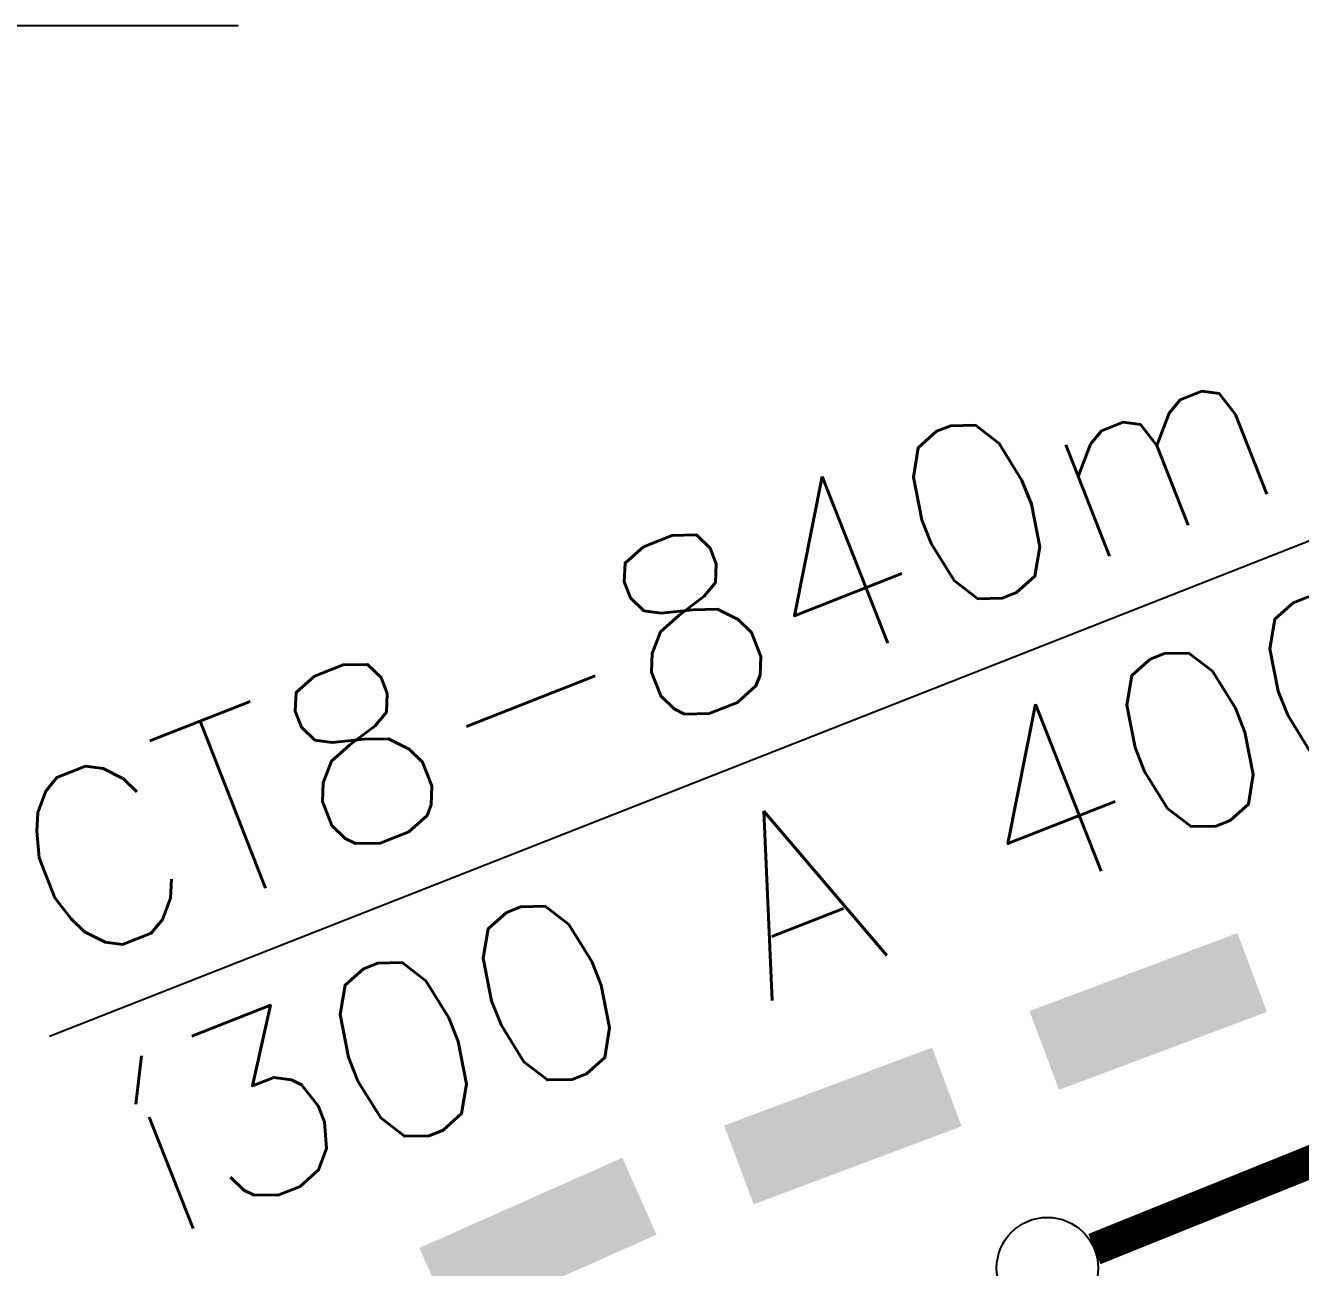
# Model space of a CAD drawing. Extents: x 587451 to 600081, y 7506605 to 7515945.
# Drawn here: x 589565.4 to 589956.4, y 7508958.9 to 7509339.7 of the extents above; entities that cross this region are included whole.
import ezdxf

# ---------------------------------------------------------------- set-up
doc = ezdxf.new("R2010")
doc.units = 0
doc.header["$LTSCALE"] = 280
doc.header["$MEASUREMENT"] = 0
for name, color, linetype in [('ESTACAO', 5, 'CONTINUOUS'), ('LIMITE-BACIA', 3, 'CONTINUOUS'), ('TEXTO', 5, 'CONTINUOUS')]:
    doc.layers.add(name, color=color, linetype=linetype)
doc.styles.get("Standard").update_dxf_attribs({"font": 'ROMANSBR.SHX'})

# ---------------------------------------------------------------- blocks, each defined once
blk = doc.blocks.new('2Q')
at = {"layer": 'LIMITE-BACIA'}
blk.add_solid([(-34.05, -12.9), (-34.05, 12.9), (34.05, -12.9), (34.05, 12.9)], dxfattribs=at)

msp = doc.modelspace()

# ---------------------------------------------------------------- linework, layer by layer
at = {"layer": 'ESTACAO', "const_width": 10}
msp.add_lwpolyline([(589893.19, 7508964.52), (590116.46, 7509054.55)], dxfattribs=at)
at = {"layer": 'ESTACAO'}
msp.add_circle((589878.78, 7508958.7), 15.55, dxfattribs=at)
at = {"layer": 'TEXTO'}
for p, q in [((589153.57, 7509339.66), (589630.63, 7509339.66)), ((589572.72, 7509029.77), (590224.92, 7509286.31))]:
    msp.add_line(p, q, dxfattribs=at)

# ---------------------------------------------------------------- block references
at = {"layer": 'ESTACAO'}
for p, rotation in [((589909.71, 7509037.37), 20.54326474665882), ((589816.06, 7509002.28), 20.54326474665882), ((589722.54, 7508966.9), 23.9492005333049)]:
    msp.add_blockref('2Q', p, dxfattribs=dict(at, rotation=rotation))

# ---------------------------------------------------------------- texts
at = {"layer": 'TEXTO'}
for s, p in [('CT8-840m', (589575.4, 7509050.17)), ('%%237300 A 400mm', (589607.96, 7508967.37))]:
    msp.add_text(s, height=55, rotation=21.4716, dxfattribs=at).set_placement(p)

doc.saveas('drawing.dxf')
